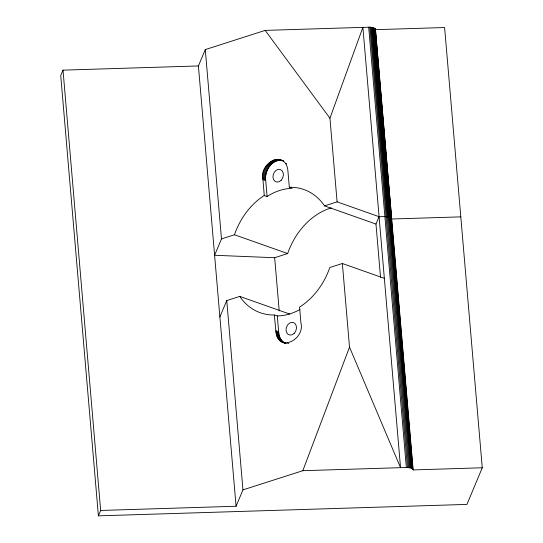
<?xml version="1.0" encoding="UTF-8"?>
<svg xmlns="http://www.w3.org/2000/svg" width="543" height="543" viewBox="0 0 543 543"><rect width="100%" height="100%" fill="white"/><g stroke="black" fill="none" stroke-linecap="round" stroke-linejoin="round"><path stroke-width="0.81" d="M460.797 216.861L391.693 219.005L375.349 29.017C372.077 25.969 366.79 27.7 362.887 27.367L265.16 30.394L205.288 49.596L198.412 65.947L236.069 506.252L100.659 510.454L98.392 515.85L466.939 504.406L482.265 467.774L444.608 27.53L375.505 29.675L375.349 29.017M264.271 195.48L262.941 179.652C258.441 162.561 286.609 148.809 287.973 171.629L289.344 187.321L292.141 188.312L289.5 188.455A65.343 50.418 -70.5 0 0 270.007 194.706L267.068 196.464L264.088 195.589A65.343 50.418 -70.5 0 0 235.384 232.2L234.474 234.759L221.483 238.927L214.607 255.278L274.67 257.721L287.654 253.554L288.571 250.995A65.343 50.418 -70.5 0 1 331.352 207.894M267.068 196.464L265.744 180.643C264.108 170.936 272.274 158.135 283.107 160.742L279.57 159.554M289.344 187.321L289.962 187.287A65.343 50.418 -70.5 0 1 323.234 204.032L324.524 205.885L337.094 201.853L379.082 216.698C382.937 217.03 388.36 215.306 391.537 218.347M337.094 201.853L329.94 118.198L362.887 27.367L400.544 467.666L349.516 347.153L342.361 263.498L329.791 267.529L328.882 270.088A65.343 50.418 -70.5 0 1 300.177 306.7L299.587 307.06L300.903 322.766C305.404 339.864 277.242 353.615 275.871 330.796L274.303 315.001A65.343 50.418 -70.5 0 1 241.031 298.256L239.741 296.403L226.757 300.564L219.881 316.922M236.069 506.252L242.945 489.895L302.818 470.7L349.516 347.153M198.412 65.947L63.008 70.149L60.735 75.545L98.392 515.85M380.528 277.269L375.98 224.069L379.082 216.698M274.486 314.94L277.29 315.924L280.364 315.809A65.343 50.418 -70.5 0 0 299.858 309.558M302.818 470.7L405.153 467.523C407.725 467.727 411.879 467.136 413.155 469.926L482.265 467.774M384.878 216.542L390.492 217.485M278.817 159.411L281.613 160.402M282.394 160.694L283.792 161.19M278.05 159.33L280.846 160.321M277.269 159.316L280.066 160.307M276.482 159.357L279.278 160.348M275.695 159.459L278.491 160.45M274.901 159.628L277.697 160.613M285.285 163.348L286.69 163.843M274.106 159.846L276.91 160.837M273.326 160.131L276.122 161.122M272.545 160.47L275.349 161.461M271.785 160.864L274.582 161.855M271.032 161.312L273.828 162.303M270.299 161.821L273.095 162.805M269.579 162.371L272.382 163.362M268.894 162.975L271.69 163.966M268.228 163.626L271.025 164.61M267.59 164.319L270.387 165.303M266.98 165.052L269.783 166.036M266.409 165.819L269.206 166.81M265.866 166.626L268.67 167.617M265.371 167.468L268.167 168.459M264.909 168.337L267.706 169.321M264.489 169.226L267.285 170.217M264.108 170.142L266.912 171.133M263.776 171.072L266.579 172.063M263.491 172.022L266.294 173.007M263.253 172.979L266.05 173.964M263.063 173.943L265.86 174.927M262.921 174.907L265.717 175.898M262.826 175.871L265.622 176.862M262.778 176.835L265.581 177.826M262.785 177.792L265.581 178.776M262.839 178.728L265.636 179.719M262.941 179.652L265.744 180.643M324.524 205.885L375.98 224.069M342.361 263.498L384.349 278.335M234.474 234.759L287.654 253.554M239.741 296.403L289.752 314.078M275.871 330.796L278.668 331.78C278.756 336.47 281.057 341.561 285.618 343.407M275.925 331.732L278.722 332.723M276.027 332.662L278.83 333.646M276.183 333.565L278.98 334.556M276.387 334.447L279.183 335.438M276.638 335.303L279.435 336.293M276.93 336.131L279.733 337.122M277.276 336.925L280.073 337.909M277.656 337.678L280.459 338.669M278.091 338.398L280.887 339.389M278.559 339.07L281.355 340.061M279.068 339.701L281.865 340.692M279.611 340.285L282.414 341.275M287.362 343.067L288.761 343.556M280.195 340.821L282.991 341.805M280.806 341.296L283.609 342.287M281.45 341.723L284.254 342.714M285.027 343.013L286.433 343.509M282.122 342.097L285.672 343.366M282.822 342.416L285.638 343.414M265.16 30.394L329.94 118.198M277.29 315.924L278.668 331.78M375.478 29.342L413.155 469.926M391.401 218.191L412.863 469.166M375.104 28.711L391.299 218.042M391.021 217.845L412.483 468.819M374.758 28.419L390.946 217.75M374.303 28.155L411.954 468.507M373.754 27.91L389.949 217.241M389.826 217.254L411.289 468.229M373.116 27.693L389.304 217.024M389.032 217.017L410.494 467.985M372.389 27.51L388.578 216.833M388.123 216.82L409.585 467.795M371.588 27.354L387.777 216.684M387.111 216.677L408.58 467.652M370.72 27.231L386.915 216.562M369.797 27.15L385.992 216.481M386.025 216.582L407.494 467.557M368.683 27.211L406.34 467.516M274.67 257.721L279.217 310.915M205.288 49.596L221.483 238.927M226.757 300.564L242.945 489.895M63.008 70.149L100.659 510.454M294.17 333.361A6.536 5.043 -70.5 0 0 293.573 322.59A6.536 5.043 -70.5 0 0 286.046 330.151A6.536 5.043 -70.5 0 0 294.17 333.361M281.131 180.31A6.536 5.043 -70.5 0 0 280.439 169.565A6.536 5.043 -70.5 0 0 272.966 177.215A6.536 5.043 -70.5 0 0 281.131 180.31"/></g></svg>
